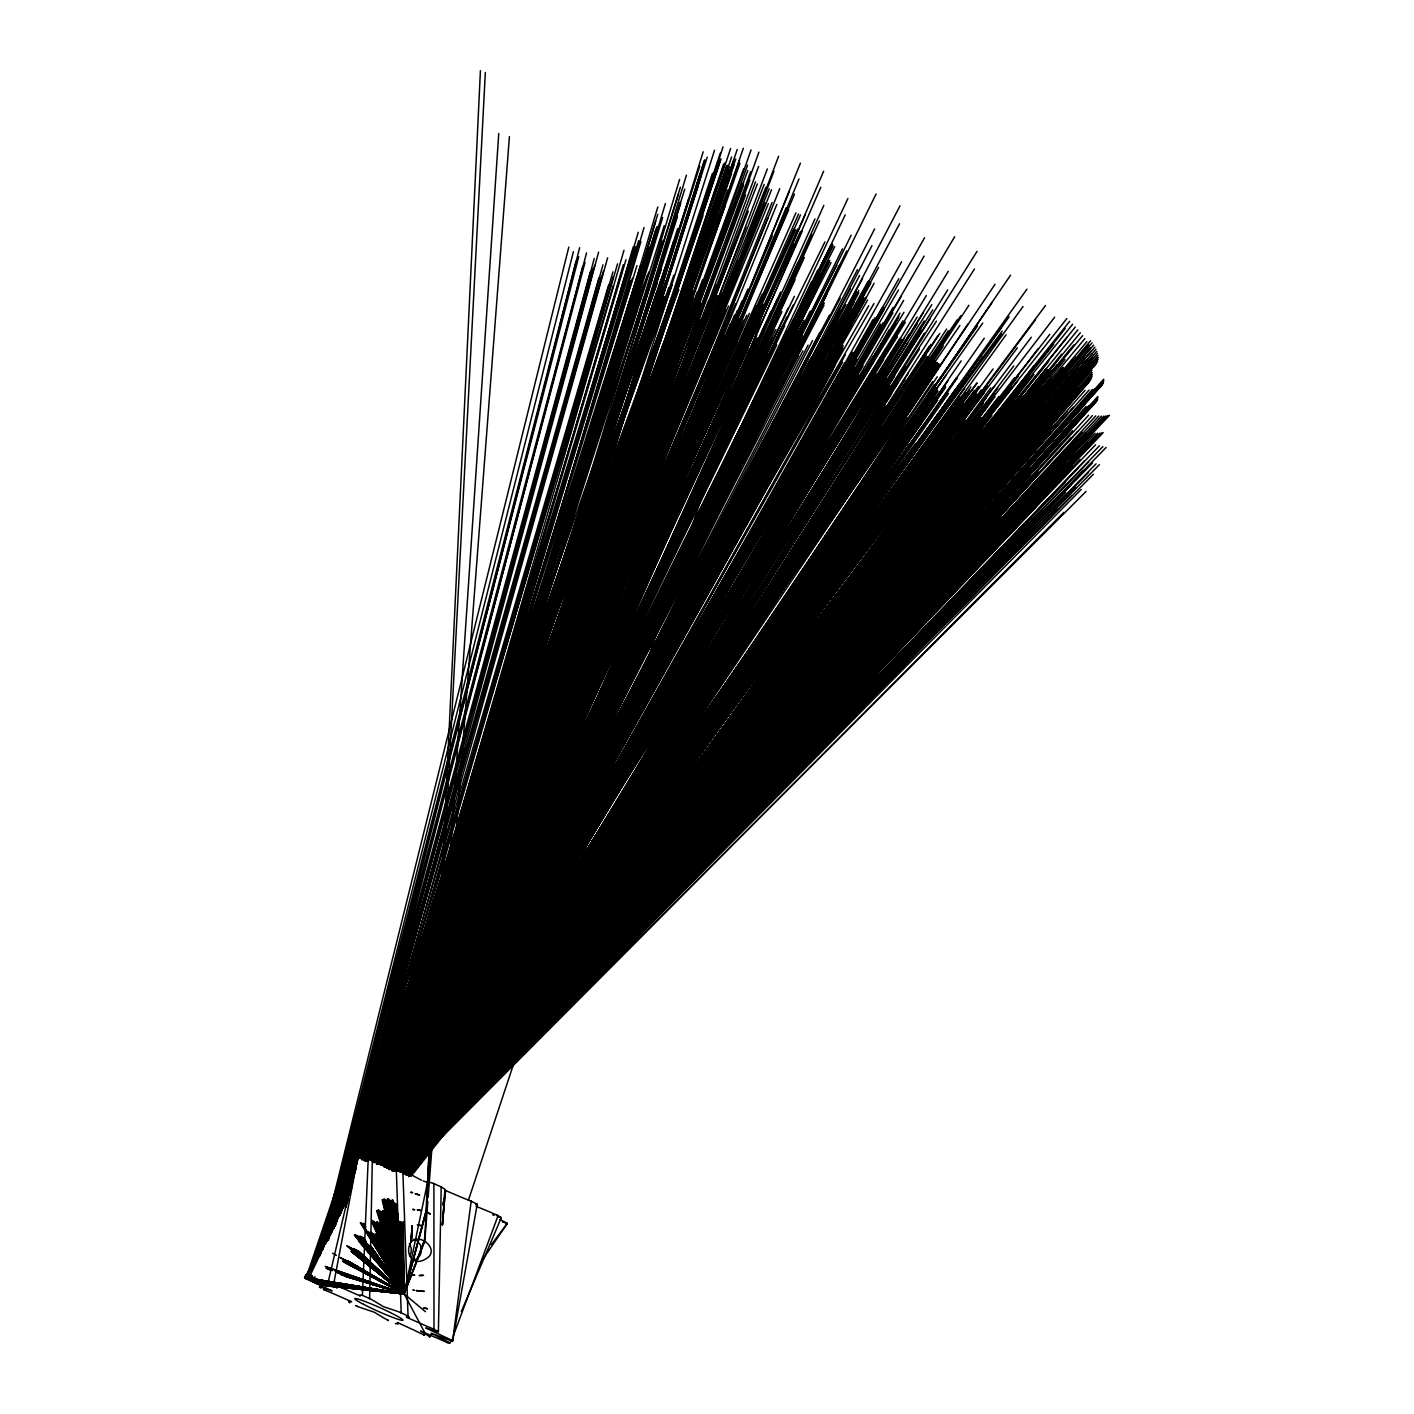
<?xml version="1.0" encoding="UTF-8"?>
<svg xmlns="http://www.w3.org/2000/svg" width="1414" height="1414" viewBox="0 0 1414 1414"><rect width="100%" height="100%" fill="white"/><g stroke="black" fill="none" stroke-linecap="round" stroke-linejoin="round"><path stroke-width="1.5" d="M430.139 1329.337L434.823 1330.928A34.007 2.616 24.1 0 0 436.184 1331.316A41.996 3.217 24.1 0 0 438.393 1331.794L441.203 1186.894L433.285 1183.412A41.978 3.217 24.1 0 0 430.192 1182.493A34.007 2.616 24.1 0 0 429.025 1182.21L427.611 1182.051L404.104 1293.881L326.493 1285.874L304.558 1277.284L317.125 1259.167L304.664 1277.408L305.671 1278.362L404.104 1293.881L424.783 1241.245L427.823 1201.635M369.62 1298.476L372.342 1159.038L368.259 1157.783L362.408 1295.401L370.327 1298.865A41.978 3.217 24.1 0 1 373.932 1300.898A34.007 2.616 24.1 0 1 375.346 1301.746L383.565 1306.713L394.188 1310.265A34.007 2.616 24.1 0 1 396.008 1310.884A41.996 3.217 24.1 0 1 400.374 1312.457L407.886 1315.957M411.297 1241.881L411.969 1226.062L411.244 1241.616C404.015 1252.839 412.729 1267.138 425.473 1259.079C441.15 1251.054 420.842 1232.248 411.262 1241.739L412.022 1225.885L411.262 1241.739M480.424 70.7L427.647 1182.387L423.175 1180.99M485.338 72.521L426.003 1211.763L404.104 1293.881L326.21 1285.821M427.664 1192.656L424.412 1241.085L404.104 1293.881L325.538 1285.626M428.106 1186.046L498.753 133.482M428.159 1197.234L509.411 136.628M442.423 1224.931L444.897 1189.368A34.007 2.616 24.1 0 0 444.084 1188.75A41.978 3.217 24.1 0 0 441.698 1187.194L441.203 1186.894M445.604 1190.164L443.908 1207.574L445.039 1190.305L462.802 1197.87A34.007 2.616 24.1 0 1 465.065 1198.736A41.996 3.217 24.1 0 1 470.243 1200.786L477.26 1204.233L452.568 1341.373A41.996 3.217 24.1 0 1 447.938 1339.641A34.007 2.616 24.1 0 1 445.551 1338.705L431.111 1333.137L443.872 1339.712A34.007 2.616 24.1 0 1 445.976 1340.808A41.978 3.217 24.1 0 1 449.899 1342.947L452.003 1339.305M443.413 1203.332L443.961 1199.019M471.18 1201.158L452.568 1341.373M360.181 1295.966L342.524 1288.136A34.007 2.616 24.1 0 0 340.102 1286.952A41.978 3.217 24.1 0 0 334.658 1284.319L333.686 1283.859L357.989 1155.98L358.891 1156.334A41.978 3.217 24.1 0 1 364.246 1158.49A34.007 2.616 24.1 0 1 366.915 1159.604L368.665 1160.346M328.207 1281.95L357.495 1156.44L358.325 1156.846A43.587 3.341 24.1 0 0 359.138 1157.271M449.899 1342.947L447.001 1342.399A41.978 3.217 24.1 0 1 441.186 1339.889A33.989 2.616 24.1 0 1 438.411 1338.651L420.541 1331.016L427.541 1335.258A34.007 2.616 24.1 0 1 428.46 1335.894A41.996 3.217 24.1 0 1 429.679 1336.955L429.502 1337.008M319.122 1255.296L568.782 247.114M319.953 1255.667L573.412 251.657M327.058 1241.474L579.652 247.715M321.155 1251.408L576.081 261.219M322.445 1249.693L578.75 256.676M329.073 1237.586L586.545 252.894M322.622 1249.711L582.78 266.327M325.061 1243.684L585.025 262.332M324.796 1285.379L404.104 1293.881L425.808 1211.727M331.159 1233.786L594.234 258.568M336.903 1221.289L598.599 252.134M324.018 1285.079L404.104 1293.881L426.25 1211.851M325.326 1243.719L590.274 271.895M330.523 1233.432L594.675 265.284M327.253 1239.866L592.448 268.766M333.987 1227.829L602.965 264.86M339.714 1215.386L607.631 257.772M327.571 1239.99L598.811 278.116M328.384 1240.361L601.516 276.331M332.149 1231.718L603.531 270.852M338.229 1217.701L612.951 271.895M343.319 1207.344L617.547 263.87M361.047 1157.059L623.981 250.26M608.586 285.062L330.611 1234.104L355.975 1168.282L327.606 1240.131M335.1 1225.85L613.234 276.879M345.882 1207.538L348.374 1199.054M349.629 1194.83L351.503 1188.467M360.853 1156.687L623.327 264.718M364.476 1160.063L633.295 246.778M365.201 1160.417L638.262 232.25M349.17 1194.936L351.662 1186.47M360.446 1156.846L625.978 259.699M369.372 1159.268L644.059 227.548M333.439 1228.147L613.252 285.769M362.055 1159.745L629.654 260.653M373.862 1160.647L657.81 206.974M340.968 1213.424L621.665 272.513M363.433 1158.048L635.416 246.672M366.314 1161.071L640.913 241.6M363.009 1157.766L638.686 240.645M665.393 203.528L376.919 1163.634L834.72 246.619M346.501 1201.582L352.899 1180.46M359.934 1157.235L628.576 270.604M702.652 279.618L370.892 1159.922L657.775 214.327M371.529 1160.169L655.548 221.362M381.356 1165.048L679.604 179.401M339.501 1215.846L624.069 283.525M342.17 1209.801L624.811 280.113M373.561 1160.328L657.121 226.487M375.17 1161.177L662.653 217.456M878.341 331.123L384.926 1165.896L686.444 175.142M333.881 1228.306L620.233 293.175M369.69 1159.144L649.38 246.655M653.568 240.133L371.193 1160.01L734.909 330.964M361.577 1156.758L630.821 280.555M361.471 1159.621L636.972 265.602M365.024 1160.293L640.878 264.736M726.796 336.019L368.736 1159.445L655.884 229.156M379.73 1162.538L678.561 193.93M389.61 1167.363L703.182 151.775M346.077 1201.299L353.924 1176.006M359.81 1157.041L632.447 278.346M362.832 1159.763L636.618 278.204M366.721 1160.929L645.385 260.176M378.934 1162.078L680.399 187.214M383.282 1163.457L684.73 189.14M680.664 203.351L380.914 1164.659L771.549 189.723M873.463 323.947L386.87 1166.691L699.7 166.145M390.352 1167.681L704.808 159.764M700.16 173.462L388.585 1166.833L893.188 307.315M679.94 202.326L376.76 1161.884L753.644 325.485M379.288 1162.237L677.359 216.837M704.243 160.666L386.34 1166.532L697.756 186.984M630.149 298.849L339.201 1216.252L352.899 1181.362L337.928 1218.143M361.949 1157.889L640.931 278.01M368.754 1159.515L664.209 225.71M390.847 1167.964L714.53 150.22M344.963 1203.738L355.692 1170.085M359.722 1157.465L636.212 290.86M346.536 1202.077L351.273 1187.371M360.711 1157.96L639.623 290.153M648.832 271.912L363.875 1158.19L656.449 281.846M377.344 1163.651L677.713 228.485M383.654 1166.002L701.167 175.407M707.23 157.184L384.643 1165.048L796.913 339.714M340.898 1212.187L634.815 303.091M361.701 1157.783L644.112 284.585M366.756 1159.18L662.53 240.963M375.824 1161.247L673.665 241.741M688.618 199.233L376.637 1161.583L716.279 306.131M362.302 1159.339L644.042 297.629M373.862 1162.591L672.693 249.518M390.6 1167.77L723.031 146.897M366.297 1160.558L654.806 282.853M717.676 162.451L387.507 1166.55L939.833 333.474M883.131 322.781L387.843 1167.169L718.294 161.426M364.352 1160.063L650.104 296.003M370.91 1159.604L665.199 267.6M372.448 1160.205L668.274 262.668M384.855 1165.684L702.758 205.384M718.277 162.009L387.524 1166.532L720.999 158.704M719.39 161.09L387.542 1166.532L720.521 159.853M365.307 1160.487L661.239 269.349M368.93 1159.127L660.585 280.732M688.583 214.928L374.692 1161.495L746.062 331.159M712.479 173.268L383.618 1165.931L938.631 363.875M384.891 1165.154L720.345 153.03M389.38 1169.555L716.262 186.401M730.596 148.558L391.59 1168.318L851.263 397.387M468.37 1200.362L767.13 299.98M364.123 1158.844L655.318 286.565M382.805 1165.419L698.87 218.481M723.491 164.431L388.921 1167.275L835.303 364.83M724.463 163.458L388.938 1167.257L724.799 163.052M362.072 1158.508L650.387 299.291M365.024 1161.018L661.858 278.788M367.64 1159.356L675.415 240.751M381.144 1165.472L709.793 188.398M726.672 166.375L389.893 1167.717L727.715 165.226M726.884 166.145L389.893 1167.752L727.309 165.703M363.716 1158.579L656.927 291.39M390.494 1168.07L729.324 166.905M392.173 1168.6L737.224 149.477M306.538 1276.418L647.4 275.111M731.586 157.042L387.754 1166.621L917.386 323.682M387.807 1167.151L733.159 161.337M389.15 1167.328L735.757 158.987M652.243 278.788L306.767 1278.963L332.096 1290.894L323.046 1287.977A34.007 2.616 24.1 0 0 321.703 1287.606A41.978 3.217 24.1 0 0 319.493 1287.129L322.445 1284.124M391.36 1168.141L743.322 148.258M363.981 1159.127L660.285 303.816M366.898 1161.23L673.789 275.235M703.023 215.494L375.311 1161.583L724.763 335.966M381.656 1164.8L705.091 232.55M727.733 168.584L382.24 1164.694L936.174 362.673M383.441 1165.313L728.723 170.829M728.67 176.131L385.121 1166.603L808.508 358.856M390.105 1167.805L739.61 160.312M362.108 1158.861L655.159 316.595M363.84 1159.621L658.535 313.042M365.024 1160.894L668.804 287.661M700.513 245.453L380.507 1162.502L904.271 321.614M384.29 1165.772L730.561 172.314M384.855 1166.002L731.674 173.268M739.929 163.317L388.744 1167.628L758.629 166.41M657.404 282.747L310.638 1271.098L664.403 296.587M367.693 1159.727L676.228 286.282M396.839 1170.492L391.837 1168.318L751.064 149.937M322.692 1249.375L665.747 280.944M365.873 1159.427L671.084 298.814M366.686 1159.78L672.905 296.852M368.86 1158.826L673.418 301.447M373.756 1161.46L703.218 231.719M380.119 1163.492L733.866 165.138M382.487 1163.51L727.609 190.112M658.182 292.504L306.767 1278.963L305.813 1278.503L311.557 1269.047M313.837 1265.318L662.83 286.777M364.883 1159.515L667.708 309.489M366.42 1160.735L668.292 314.315M378.599 1163.899L702.793 254.467M388.39 1166.621L730.084 208.424M372.589 1159.993L685.313 287.466M697.88 267.299L376.849 1163.704L756.26 319.829M386.658 1166.462L725.612 221.22M389.345 1167.982L747.599 165.049M370.875 1159.834L680.205 300.298M696.254 272.69L376.124 1161.035L746.822 315.181M380.366 1163.174L725.188 205.631M758.911 152.164L392.12 1171.022L778.619 156.265M326.74 1241.563L672.127 285.08M687.169 281.457L369.337 1159.78L697.385 291.832M374.427 1160.876L691.181 285.504M382.77 1164.853L743.676 168.796M317.867 1257.488L668.592 290.984M367.64 1159.498L681.99 293.829M384.06 1165.525L747.794 170.493M330.911 1233.768L356.841 1163.351M359.138 1157.147L678.879 289.481M669.741 327.5L364.158 1159.71A34.007 2.616 24.1 0 0 364.989 1160.169M384.944 1165.984L750.657 171.642M314.014 1265.371L670.978 300.935M319.688 1255.897L674.708 295.42M385.792 1166.815L749.862 179.825M365.448 1160.063L673.965 327.553M366.014 1160.346L676.228 326.316M378.758 1163.704L742.385 183.59M379.518 1164.005L743.128 184.456M380.737 1162.202L743.552 185.004M369.019 1158.331L687.31 307.245M370.627 1158.526L692.683 294.801M721.653 235.502L375.117 1161.76L754.687 341.905M377.838 1163.103L743.57 182.689M384.219 1164.323L745.567 194.885M453.487 1335.329L498.082 1215.687L497.056 1215.209A41.996 3.217 24.1 0 0 491.188 1212.593A34.007 2.616 24.1 0 0 488.431 1211.391L475.988 1206.248M755.536 181.84L386.641 1167.257L865.35 335.189M318.168 1257.576L677.766 305.318M325.45 1244.002L681.23 300.068M335.171 1226.009L337.504 1219.805M339.06 1215.669L353.058 1178.463L333.898 1227.847M360.835 1157.801L685.825 293.9M323.223 1284.76L404.104 1293.881L424.094 1240.997M363.822 1158.561L692.754 291.549M371.069 1160.594L701.751 288.209M737.701 237.464L385.474 1165.843L921.345 330.151M389.628 1167.964L767.325 168.938M327.977 1239.618L357.035 1163.262M359.403 1157.076L684.73 302.631M370.344 1158.331L696.36 300.528M370.592 1159.392L691.835 317.69M732.576 250.084L383.989 1165.772L773.9 285.186M369.195 1159.321L686.391 330.346M373.95 1161.813L721.9 252.187M387.348 1167.575L764.143 184.403M322.427 1249.817L684.889 309.878M359.934 1157.995L688.229 305.035M345.122 1203.844L351.467 1187.336L343.319 1207.856M362.567 1158.473L693.09 298.513M369.231 1158.879L691.287 323.134M370.68 1159.003L696.819 310.656M381.762 1163.545L748.271 211.181M773.953 171.235L390.441 1168.424L859.606 275.465M361.1 1157.96L692.347 306.979M365.448 1159.392L700.549 295.933M376.478 1162.273L757.391 183.961M389.168 1169.343L755.695 223.925M379.959 1163.545L745.991 227.071M364.229 1159.392L700.725 303.303M716.315 285.239L372.412 1160.594L735.757 324.902M373.261 1160.523L703.288 319.599M374.569 1160.576L708.803 307.032M382.841 1165.118L738.355 260.388M359.951 1158.048L692.365 314.615M695.776 310.32L361.79 1158.773L700.213 319.564M371.104 1160.452L710.853 297.4M381.462 1165.207L732.947 272.902M373.102 1159.568L712.497 304.964M377.061 1163.651L721.829 293.617M769.516 345.21L379.005 1163.492L765.875 187.337M362.921 1158.632L700.354 311.61M367.18 1160.028L708.714 300.616M371.776 1159.462L706.859 317.302M371.67 1161.159L712.02 307.704M373.773 1159.233L717.64 295.473M380.949 1162.449L769.198 188.751M379.677 1162.432L727.521 291.478M387.454 1167.504L779.733 188.645M366.032 1160.081L708.732 308.287M384.82 1166.85L772.062 202.502M363.698 1159.568L703.818 315.852M377.096 1161.018L764.727 203.528M1084.856 338.635L393.976 1169.502L800.412 163.158M369.991 1159.515L700.513 345.334M371.157 1159.533L706.222 332.909M375.894 1162.52L765.221 203.121M376.743 1160.788L764.974 203.386M767.89 217.827L383.724 1164.553L802.905 350.796M386.375 1165.224L776.834 204.411M364.671 1159.551L708.52 316.223M369.655 1158.826L717.022 305.247M372.271 1160.081L710.376 332.697M370.768 1159.745L703.589 345.864M372.836 1161.194L725.135 303.268M373.968 1161.265L730.791 291.143M374.71 1162.025L768.368 203.598M367.905 1160.823L717.234 313.572M388.214 1167.858L789.136 192.004M391.042 1168.6L798.981 178.924M363.84 1159.568L708.573 324.796M365.731 1160.452L712.674 321.897M786.149 207.805L386.34 1167.646L982.73 323.046M388.514 1166.603L773.493 242.006M388.921 1168.264L794.491 194.142M366.544 1160.222L716.986 320.978M367.852 1160.222L719.973 316.665M371.44 1159.498L725.647 310.055M372.748 1159.533L728.51 306.025M851.157 309.242L387.507 1166.833L767.855 254.396M373.879 1162.167L729.748 315.782M374.94 1162.184L735.598 303.639M382.133 1164.182L772.362 235.908M365.766 1160.647L717.446 330.31M370.574 1159.78L726.248 319.14M376.283 1161.301L730.614 323.629M368.718 1159.356L722.377 328.455M461.335 1311.538L501.298 1217.719L498.082 1215.687M369.231 1159.144L725.771 325.909M370.45 1159.02L728.758 321.084M373.172 1160.364L734.591 315.004M374.392 1160.311L737.472 310.461M373.879 1161.212L742.156 301.023M374.728 1161.177L747.9 289.022M380.843 1164.199L770.1 252.099M374.657 1161.972L740.494 309.525M375.576 1161.955L746.362 297.47M394.117 1169.413L823.655 171.218M375.205 1160.929L732.876 330.523M376.159 1160.859L738.85 318.344M374.303 1161.566L788.676 209.785M378.846 1162.573L743.393 325.68M379.694 1162.432L749.385 313.413M385.403 1166.303L771.478 278.222M386.252 1166.143L777.417 265.956M392.244 1169.201L820.809 187.214M733.212 335.701L371.016 1160.381L736.959 342.223M372.218 1159.887L737.967 325.75M375.01 1161.035L743.87 320.112M385.81 1165.454L797.85 228.927M805.149 214.804L387.012 1167.876L960.848 315.693M376.424 1162.75L795.941 212.913M380.826 1165.189L757.003 312.353M381.621 1165.048L763.047 300.122M377.379 1163.439L798.557 214.097M384.219 1163.793L767.855 297.417M375.417 1161.848L756.26 306.131M762.199 294.165L376.106 1161.742L741.643 351.273M800.483 214.946L378.068 1163.828L767.254 357.901M384.361 1165.419L793.696 244.463M386.482 1165.861L802.357 230.906M377.255 1161.283L750.781 325.273M377.149 1163.174L756.897 313.219M836.858 265.372L374.074 1160.576L747.246 330.399M374.056 1162.573L793.837 229.156M376.478 1162.909L757.056 316.17M377.202 1162.768L763.136 304.169M814.959 218.887L388.762 1166.285L931.808 304.646M390.105 1168.777L823.832 205.419M373.102 1160.841L744.542 336.302M373.809 1162.396L794.633 229.404M374.321 1160.116L795.711 229.704M377.185 1162.273L745.549 350.743M377.838 1162.061L751.7 338.6M387.365 1166.303L812.043 235.024M389.363 1166.656L819.431 220.902M389.204 1169.325L804.354 257.454M374.003 1159.834L800.448 231.454M383.459 1165.436L797.478 263.234M374.215 1159.303L747.971 348.887M375.877 1161.389L756.755 335.118M376.813 1162.308L757.232 337.875M765.928 324.584L379.465 1162.502L854.25 301.942M376.937 1162.591L771.072 311.433M377.467 1162.396L777.205 299.521M763.949 331.123L378.722 1162.661L901.549 339.254M376.195 1161.371L780.634 292.026M377.008 1161.424L762.888 333.085M771.973 322.834L380.525 1162.555L778.283 337.522M383.548 1163.722L795.057 279.672M392.898 1169.484L847.905 198.473M326.616 1285.874L311.911 1278.115A41.978 3.217 24.1 0 1 307.987 1275.976L309.86 1276.1L350.159 1190.517M380.808 1163.262L767.502 341.835M381.285 1162.98L773.829 329.78M377.697 1162.255L766.582 339.979M378.492 1163.757L775.632 323.541M378.97 1163.51L781.942 311.628M381.161 1163.298L775.897 329.48M377.185 1162.626L765.204 347.632M391.448 1169.484L845.219 214.84M376.601 1160.629L760.113 356.169M772.557 337.38L378.705 1162.184L840.199 298.248M380.596 1163.598L774.625 336.885M381.161 1165.242L781.801 327.129M388.355 1167.045L811.336 282.181M817.734 270.074L388.691 1166.656L832.599 244.127M379.588 1162.202L766.653 354.914M380.348 1162.538L767.837 353.076M377.131 1162.202L788.217 308.199M376.389 1163.881L794.403 296.339M378.51 1163.351L786.873 317.019M824.733 258.09L387.1 1166.585L816.567 290.082M378.846 1163.033L793.201 305.141M380.755 1162.379L784.717 325.609M383.707 1164.111L787.032 331.424M823.902 305.424L379.659 1162.98L776.728 344.981M382.876 1164.093L786.184 334.499M384.042 1163.775L793.519 319.423M820.491 273.803L386.11 1166.78L839.032 323.788M387.736 1166.992L829.753 260.494M373.632 1161.778L824.928 241.9M379.27 1163.687L776.551 353.783M380.437 1162.962L782.631 341.905M383.724 1163.969L792.034 331.689M384.891 1166.568L800.377 317.708M385.156 1166.179L806.917 305.707M386.747 1166.868L810.028 302.101M382.54 1164.57L786.096 343.089M395.69 1170.332L876.114 193.948M391.837 1168.318L389.539 1167.169L842.479 248.829M390.299 1169.449L851.157 235.237M376.442 1160.894L831.132 244.869M377.308 1161.407L833.164 245.859M809.444 298.407L378.492 1162.449L808.861 300.829M381.409 1164.005L787.298 350.159M386.623 1165.083L821.446 292.009M389.133 1169.59L846.756 250.932M380.649 1164.8L797.319 332.06M380.843 1164.411L803.912 320.236M388.691 1167.522L839.509 265.231M381.462 1163.722L786.538 356.982M380.631 1165.295L793.148 345.122M382.063 1163.881L792.671 346.306M840.234 349.558L384.184 1166.585L802.215 336.108M374.445 1160.982L828.144 261.201M381.126 1162.131L803.753 322.869M380.26 1163.687L810.31 311.062M382.54 1163.687L797.089 341.799M382.575 1163.722L796.665 344.203M374.321 1160.859L829.346 261.749M381.568 1164.57L788.694 360.34M384.643 1165.383L798.397 349.682M374.091 1160.682L831.025 262.544M383.972 1164.04L791.628 365.219M383.318 1164.906L798.344 355.568M386.375 1165.719L808.083 345.14M392.703 1170.032L874.63 228.944M376.654 1163.598L826.713 294.642M379.641 1162.98L824.327 302.967M386.835 1165.489L812.59 340.615M871.978 245.629L392.774 1168.335L868.072 390.264M389.062 1168.724L857.503 269.632M819.837 332.467L384.131 1166.32L819.607 334.941M383.477 1166.444L811.477 350.106M389.204 1168.282L850.38 288.756M395.938 1170.368L900.011 205.843M799.352 373.437L384.272 1164.464L903.97 312.264M386.764 1166.426L811.777 356.841M386.429 1167.151L821.11 340.173M829.523 315.039L381.692 1164.341L829.24 317.514M384.679 1166.409L809.709 361.03M385.527 1165.401L813.421 355.374M372.342 1159.038L373.384 1159.498A41.996 3.217 24.1 0 1 379.217 1162.149A34.007 2.616 24.1 0 1 381.921 1163.404L388.196 1166.479L819.59 350.637M387.401 1168.141L823.248 345.21M389.716 1166.797L845.961 304.593M337.08 1219.822L307.969 1275.976M389.928 1168.759L856.566 292.026M394.966 1170.668L899.569 223.748M840.093 307.722L380.826 1163.492L839.863 310.214M383 1165.401L832.298 328.596M386.11 1165.171L821.658 354.048M386.04 1166.762L839.121 321.296M388.196 1166.479L858.828 290.294M933.647 360.535L384.078 1163.563L832.121 331.123M387.471 1166.815L858.811 292.716M387.843 1167.876L851.175 306.767M391.342 1168.83L869.203 280.591M392.526 1168.812L878.589 267.37M387.171 1166.338L824.168 360.022M821.817 366.88L387.136 1166.939L897.006 335.701M390.034 1166.886L834.119 349.859M389.981 1167.381L831.839 356.522M390.918 1169.378L866.04 297.17M391.872 1169.219L874.099 283.224M386.658 1168.017L818.565 378.121M375.417 1161.071L862.54 278.682M386.588 1167.929L832.192 358.202M389.257 1168.583L842.108 348.268M383.212 1165.101L851.087 322.251M383.247 1165.118L851.069 324.813M384.113 1166.55L840.199 346.925M376.972 1162.078L867.931 281.563M377.679 1162.538L869.522 282.411M856.725 312.565L381.974 1164.04L856.654 315.128M386.057 1164.977L843.204 345.635M386.817 1168.158L823.885 385.792M388.196 1168.176L832.793 369.902M391.572 1167.717L845.395 354.702M394.594 1169.254L901.619 261.749M378.174 1162.856L870.812 283.1M386.128 1165.012L843.274 348.268M834.649 373.031L389.204 1167.893L864.166 416.335M391.784 1168.406L844.83 362.709M375.452 1162.29L864.166 297.983M389.257 1166.638L842.62 362.196M390.706 1169.184L852.677 352.28M391.89 1170.492L872.898 319.705M865.598 298.778L375.417 1162.237L867.63 299.927M394.135 1169.82L898.844 278.682M395.708 1170.986L924.579 237.729M380.631 1162.944L868.779 305.654M392.792 1170.332L883.891 307.474M390.618 1168.035L846.809 369.761M392.102 1170.332L857.043 359.651M390.034 1168.494L852.465 364.582M393.852 1169.201L880.551 324.16M389.911 1166.656L843.645 380.613M389.663 1169.36L853.225 366.226M397.387 1167.734L924.137 256.058M375.594 1162.202L873.993 303.55M383.141 1164.588L874.966 317.761M898.438 290.011L389.486 1166.55L845.36 384.078M389.592 1168.335L854.197 368.047M391.36 1168.883L848.524 379.641M392.085 1169.873L863.406 356.328M383.282 1164.093L882.99 306.502M393.746 1169.307L858.846 369.354M892.941 312.83L393.764 1170.951L894.461 376.318M903.652 300.44L394.559 1170.739L914.876 378.917M392.42 1168.812L858.545 374.728M381.586 1163.369L884.05 309.454M387.913 1166.568L891.35 311.522M387.577 1168.158L901.443 295.968M389.734 1168.865L863.053 365.873M889.459 329.515L394.877 1169.891L1098.236 357.548M392.279 1168.229L863.989 370.291M392.12 1168.3L851.316 392.668M391.961 1169.343L873.163 356.169M898.951 316.4L395.46 1169.537L1091.131 368.312M384.962 1165.348L886.507 319.918M392.473 1168.07L859.8 381.32M393.463 1170.562L874.294 360.393M954.662 236.757L398.341 1169.36L935.679 372.165M387.666 1166.709L844.37 404.174M391.13 1169.555L873.375 369.319M392.65 1170.898L883.609 359.598M397.422 1169.184L926.329 295.579M384.361 1165.136L895.681 323.452M885.376 364.494L395.973 1169.343L1091.767 370.344M382.54 1163.793L899.976 313.201M389.186 1169.148L861.745 392.403M392.562 1169.891L876.556 374.091M1092.598 367.074L398.112 1168.653L903.935 338.953M386.305 1167.275L886.154 348.463M387.1 1167.575L888.575 346.784M389.398 1167.504L853.049 408.434M397.528 1170.297L948.317 271.276M386.199 1166.585L894.549 337.398M1097.724 398.978L398.642 1168.035L923.307 312.688M377.432 1163.139L898.137 318.009M884.015 372.907L392.509 1170.226L891.969 388.974M394.524 1170.527L894.408 363.204M379.871 1162.184L902.945 320.837M886.189 378.581L395.319 1169.785L1103.715 380.49M395.938 1170.704L884.033 385.439M398.995 1169.555L912.171 344.344M380.843 1162.874L905.331 322.233M398.518 1168.158L896.759 368.7M388.019 1167.363L908.813 334.782M398.607 1169.325L947.68 289.958M397.953 1170.916L894.673 375.399M378.563 1162.608L897.413 336.62M399.543 1169.219L924.385 333.068M383.477 1164.199L917.191 317.072M393.799 1169.997L898.155 369.089M398.872 1169.608L977.039 251.374M378.775 1162.715L900.046 338.282M388.532 1166.939L924.173 320.996M393.11 1170.421L889.795 385.386M396.963 1169.237L904.96 366.615M1088.886 405.747L399.667 1170.138L919.436 349.081M386.941 1167.911L932.816 309.807M393.357 1169.855L900.347 372.695M398.023 1168.689L897.749 382.858M396.68 1169.06L396.185 1168.6A34.007 2.616 24.1 0 1 395.92 1168.229A41.996 3.217 24.1 0 1 396.114 1167.787L397.299 1168.158L891.739 393.711M397.564 1168.918L885.588 406.03M398.554 1170.368L974.476 268.978M908.46 372.978L398.748 1170.704L1047.739 369.478M395.761 1170.527L883.679 409.989M320.607 1253.705L305.07 1277.814L404.104 1293.881L403.255 1221.555M379.199 1162.856L907.664 343.213M383.972 1166.762L929.952 319.051M396.327 1169.572L905.013 379.73M395.902 1170.138L894.585 399.862M398.165 1169.908L915.636 370.008M946.62 329.02L401.01 1169.537L1074.994 357.106M392.173 1168.671L887.603 407.073M399.561 1169.466L909.432 387.065M384.396 1164.606L936.492 321.102M391.625 1169.184L879.119 423.21M1073.809 344.928L401.276 1169.378L920.267 377.22M397.705 1170.421L915.671 383.123M968.908 305.247L400.233 1170.173L923.696 406.631M401.382 1170.686L943.226 346.2M387.259 1167.275L929.175 346.448M388.002 1167.557L930.942 344.415M390.6 1168.795L880.94 426.568M397.316 1168.936L925.41 369.354M921.133 376.637L397.016 1169.325L925.021 381.727M926.435 373.42L399.402 1170.474L1103.22 432.596M386.676 1166.303L938.012 335.507M393.127 1170.686L906.445 395.425M393.94 1169.431L898.155 411.704M397.9 1168.141L913.108 393.039M1059.828 460.858L402.23 1172.171L939.78 364.246M921.663 391.466L401.116 1170.244L1066.616 406.932M388.249 1166.921L948.317 330.752M400.551 1171.358L967.865 324.142M305.035 1277.779L317.337 1259.467L305.406 1278.132L404.104 1293.881L402.849 1223.57M925.021 355.002L381.303 1164.27L926.17 355.78M402.389 1223.41L404.104 1293.881L304.964 1277.726L317.284 1259.432L304.717 1277.461L313.643 1266.149M386.287 1167.681L957.296 319.723M400.286 1169.219L926.4 386.499M1009.843 397.475L399.473 1170.721L995.049 284.214M401.435 1172.135L932.621 381.621M401.382 1222.226L404.104 1293.881L304.841 1277.584L317.249 1259.379L304.752 1277.496L404.104 1293.881L401.912 1223.234M927.531 356.717L381.497 1164.358L929.016 357.742M1054.65 317.196L400.48 1170.933L937.27 376.778M304.841 1277.584L317.231 1259.344L304.77 1277.531M381.762 1164.517L930.624 358.838M400.869 1222.032L404.104 1293.881L305.07 1277.814L311.416 1268.835L305.318 1278.062L311.822 1269.206M931.473 359.174L382.346 1165.03L938.224 364.105M384.007 1163.528L932.816 359.987M907.275 418.137L393.534 1169.555L1094.86 347.225M1010.55 275.182L399.402 1170.173L956.182 490.464M400.763 1169.997L992.31 302.066M400.622 1170.951L915.088 417.766M432.224 1333.561L429.679 1336.972M483.146 1258.849L507.396 1223.269L506.566 1222.863A41.996 3.217 24.1 0 0 501.581 1220.353A34.007 2.616 24.1 0 0 499.902 1219.54M932.215 359.951L381.939 1164.623L932.604 360.199M311.469 1268.888L305.247 1277.991L404.104 1293.881L400.356 1221.82M382.505 1165.118L933.346 360.446M306.803 1276.453L311.787 1269.171L305.477 1278.203M384.396 1163.793L934.99 361.401M385.315 1165.012L959.894 325.485M398.554 1167.805L934.318 384.573M1092.456 389.486L398.041 1170.173L935.432 384.661M402.619 1171.146L934.424 395.991M382.116 1164.712L934.23 361.33M382.699 1165.224L935.326 361.807M384.255 1163.669L935.715 361.966M392.792 1167.999L895.84 435.6M393.127 1170.421L898.951 434.363M935.502 387.648L397.475 1169.714L1097.299 400.144M1042.153 387.542L399.649 1170.05L946.213 375.081M937.376 389.911L400.321 1171.782L987.025 402.124M400.763 1171.305L916.413 420.753M403.662 1172.1L961.184 360.853M317.143 1259.185L305.318 1277.549M936.881 362.709L383.335 1165.737L937.323 363.009M396.892 1169.484L936.863 388.178M1079.395 413.789L400.409 1170.385L925.021 409.671M1052.423 426.462L401.647 1171.693L948.387 380.207M404.068 1170.986L945.524 386.181M384.148 1163.528L937.464 363.292M937.659 363.31L384.431 1163.775L939.462 364.688M914.398 431.747L403.149 1170.704L1021.739 471.233M938.048 391.289L398.235 1167.893L1097.865 397.652M397.299 1168.158L400.215 1169.325L936.333 397.051M1019.618 519.486L404.333 1173.39L957.296 378.015M399.367 1170.704L945.559 387.365M937.694 400.144L400.392 1169.502L983.455 406.596M402.212 1172.347L984.285 338.211M387.896 1166.868L968.555 338.176M386.906 1165.649L976.067 326.917M977.498 325.927L387.259 1165.79L1000.882 328.295M956.465 377.785L400.675 1170.509L1095.09 433.232M401.647 1172.4L948.547 393.322M395.354 1170.721L922.423 421.637M402.972 1172.171L959.682 383.618M395.602 1170.845L923.589 424.695M1102.867 446.647L400.657 1171.092L955.758 390.034M404.104 1172.012L982.659 357.212M392.491 1170.527L909.538 443.837M395.39 1169.29L914.398 440.602M399.172 1170.633L955.245 389.734M1026.918 289.181L399.985 1170.439L1099.668 433.126M1082.152 441.009L401.788 1170.704L1009.119 316.807M398.253 1168.901L941.653 409.441M966.769 380.454L401.77 1170.986L968.661 410.307M395.513 1169.661L915.512 443.643M399.278 1170.863L956.712 392.898M404.174 1171.305L959.735 396.609M406.225 1174.804L969.491 390.229M398.483 1169.024L942.979 412.57M1023.011 306.52L401.399 1169.731L1037.964 404.298M399.19 1169.979L964.719 388.302M402.283 1171.976L1006.043 334.8M970.976 386.906L404.086 1172.772L1058.821 480.371M401.7 1171.835L965.939 392.632M952.647 413.772L403.184 1171.906L1004.735 483.411M977.074 383.053L402.813 1171.481L1092.527 462.979M404.316 1173.426L948.9 426.074M963.111 403.361L402.548 1170.969L1052.9 369.814M954.45 416.989L403.361 1172.241L1048.605 361.436M405.73 1172.86L993.088 368.966M404.139 1173.779L971.365 400.003M941.229 442.582L405.535 1172.595L1044.398 502.889M394.117 1170.315L912.702 464.587M1095.178 388.815L397.652 1170.173L941.211 431.164M1091.201 405.058L399.314 1170.067L976.844 383.141M974.423 390.423L400.286 1170.492L1097.511 433.214M402.301 1171.835L955.21 419.799M387.012 1165.737L1002.173 331.176M397.581 1168.424L928.804 448.627M1095.815 415.893L399.331 1170.368L978.453 386.375M1069.868 456.351L404.086 1170.721L976.137 395.16M982.73 390.317L405.217 1173.355L1057.725 509.323M386.305 1165.472L1001.731 333.775M397.935 1170.156L942.572 434.328M400.922 1171.658L976.561 393.852M951.18 439.524L407.515 1173.655L1028.031 391.731M397.741 1168.795L930.076 451.755M398.748 1169.997L979.655 386.711M987.396 385.562L403.838 1171.976L991.532 413.065M406.543 1174.539L990.772 387.913M491.383 1244.603L507.308 1223.464M1093.057 404.21L398.942 1169.997L981.281 389.964M965.833 496.155L399.932 1170.774L1045.512 305.495M1064.919 435.636L400.887 1171.923L1035.472 319.776M403.52 1172.648L1017.338 347.791M984.321 392.597L401.346 1171.004L1091.414 443.696M403.98 1172.913L986.477 397.67M406.702 1172.701L983.331 403.397M399.331 1170.05L965.161 419.993M1031.301 337.257L402.637 1171.464L1096.097 463.827M405.447 1172.383L1013.803 365.855M406.331 1173.92L994.837 393.711M409.106 1173.479L994.996 396.645M314.986 1276.683L312.335 1280.2L404.104 1293.881L399.808 1221.608M396.167 1169.466L924.491 471.64M400.569 1170.81L994.855 385.651M404.846 1172.453L997.86 388.072M399.579 1170.173L966.769 423.263M398.359 1169.254L941.954 455.891M993.883 394.541L402.424 1171.446L1037.505 451.508M404.669 1172.224L987.449 406.56M405.853 1173.585L981.104 417.572M398.483 1170.757L956.748 438.994M398.536 1169.643L943.368 459.108M405.058 1173.461L996.923 400.127M404.811 1173.337L980.149 423.228M405.959 1174.946L973.981 434.345M408.699 1173.638L979.301 428.813M410.007 1175.317L991.868 415.451M398.766 1170.916L958.285 442.264M400.109 1170.456L975.342 422.98M998.903 396.433L403.838 1171.039L1075.17 457.977M406.56 1172.895L1018.504 376M405.853 1172.86L1008.412 390.529M410.926 1175.529L990.454 420.948M1038.229 348.622L403.485 1171.959L1003.427 396.415M408.964 1175.158L972.514 445.781M984.003 506.884L400.71 1172.206L1049.807 334.323M410.696 1175.582L981.21 438.481M398.341 1168.353L935.485 478.215M400.074 1169.785L1014.669 377.591M401.735 1171.57L1012.3 386.641M407.303 1174.557L1014.386 394.011M404.05 1173.461L1033.687 366.173M406.118 1173.991L1007.281 402.389M407.974 1174.84L1012.336 400.622M399.879 1170.88L1017.638 381.02M409 1176.307L999.486 421.39M398.995 1170.014L953.973 462.502M399.985 1170.774L982.412 427.664M403.167 1170.951L1004.877 403.237M1076.054 487.459L403.75 1173.355L1023.047 385.297M406.808 1173.32L1018.875 392.792M407.568 1174.875L1003.533 414.726M400.462 1169.643L970.198 445.746M402.813 1170.845L1053.748 344.238M403.838 1173.514L1017.479 395.372M406.118 1172.047L1033.934 374.551M399.19 1170.403L955.511 465.807M401.417 1169.254L1065.202 328.508M1059.475 409.707L401.134 1170.156L974.264 444.049M407.144 1173.655L1022.181 396.698M408.717 1176.589L1007.581 418.491M411.014 1176.342L994.042 439.029M1066.828 318.592L392.332 1169.184L1069.656 321.314M400.109 1170.845L1029.074 377.326M406.719 1174.716L1002.526 422.379M1029.233 385.262L402.831 1172.153L1057.76 452.48M405.606 1173.09L1010.674 412.234M406.772 1173.691L1028.915 392.067M397.564 1170.933L946.107 484.489M1073.279 407.214L401.01 1170.315L1004.382 414.461M400.551 1171.199L1067.199 337.186M401.046 1171.499L1021.668 393.887M403.909 1172.471L1046.13 368.506M404.528 1173.761L1032.45 386.923M1031.159 389.062L406.083 1172.224L1027.306 523.622M407.727 1173.797L1029.622 395.054M409.141 1173.585L1016.613 414.108M403.149 1173.443L1022.322 402.018M1072.625 324.266L392.721 1169.201L1075.294 327.058M401.223 1169.396L1020.519 399.455M400.851 1171.517L996.534 430.952M401.806 1170.704L1042.012 375.117M403.591 1172.489L1041.164 379.889M965.143 468.635L399.367 1170.916L1056.93 364.794M996.446 433.833L400.356 1171.393L975.077 501.617M1061.631 354.136L402.371 1170.933L1028.756 447.814M402.866 1171.039L1057.707 360.252M405.871 1172.312L1040.58 385.704M406.596 1173.814L1025.132 406.189M408.593 1174.115L1038.848 393.87M357.583 1156.245L358.891 1156.334M1073.756 412.764L400.71 1170.279L982.376 451.808M1012.884 415.981L401.329 1170.598L1089.31 432.914M1041.924 388.479L406.772 1172.4L1063.876 512.328M400.48 1170.226L956.43 484.843M400.144 1170.156L1039.184 384.325M402.089 1171.994L1035.013 391.784M1034.836 396.839L405.518 1172.171L1037.328 499.407M408.646 1174.203L1040.563 397.21M393.163 1169.29L1077.875 329.886M398.165 1170.474L1049.577 371.034M1069.55 350.513L400.339 1171.234L1106.137 447.46M400.745 1171.517L988.421 450.288M1052.352 486.133L403.467 1172.418L1051.786 377.238M404.316 1170.686L1046.395 386.623M393.428 1169.325L1080.331 332.767M401.346 1169.396L1064.989 359.51M1049.877 381.391L400.975 1170.545L1092.368 433.126M401.116 1170.774L1019.335 419.94M402.159 1171.004L1063.399 367.322M406.207 1174.451L1051.362 389.893M393.693 1169.396L1082.647 335.648M398.907 1170.81L1062.957 367.569M400.215 1169.325L401.311 1169.767L975.483 474.344M1058.344 376.195L401.682 1170.827L1086.977 442.423M400.692 1171.782L1008.465 439.082M1011.664 436.502L401.329 1172.065L1066.898 429.609M1051.238 387.719L399.897 1170.191L1088.603 415.203M966.822 490.587L401.046 1170.986L1099.332 445.852M398.359 1170.668L1065.025 370.662M398.978 1170.916L1071.512 365.148M401.099 1172.347L1000.546 455.608M407.02 1174.769L1060.606 391.095M1086.871 341.658L394.312 1169.555L1097.529 353.429M401.611 1171.216L1030.576 420.93M392.986 1169.59L1090.548 340.774M394.665 1169.625L1088.586 344.609M1067.924 373.632L397.829 1170.527L1074.905 371.67M401.311 1169.767L1044.009 404.333M401.205 1171.128L1031.301 424.235M1092.068 342.877L393.18 1169.572L1093.623 345.14M394.983 1169.767L1090.106 347.72M985.399 479.735L400.18 1172.171L1085.864 432.613M407.78 1175.105L1070.009 392.191M1091.29 350.884L395.372 1169.855L1098.059 359.474M400.798 1172.259L1019.158 443.696M392.615 1170.704L1085.033 357.813M1092.421 415.61L399.614 1170.368L1064.601 389.469M401.293 1170.014L1050.089 407.444M401.523 1171.711L976.774 496.049M402.955 1170.827L1023.771 440.868M392.915 1170.721L1086.518 359.898M393.817 1169.661L1095.938 349.293M395.761 1169.979L1092.068 354.136M399.738 1170.368L1068.03 388.302M995.368 478.745L402.937 1171.216L1033.952 444.456M402.495 1171.941L1011.346 460.275M394.046 1169.714L1096.84 351.379M1092.227 357.406L397.599 1168.424L1096.557 363.38M398.041 1168.547L1091.59 360.853M397.475 1170.509L1085.051 368.594M311.257 1275.34L308.376 1278.68L311.31 1275.375M401.558 1170.138L1057.637 406.154M401.717 1171.481L1042.878 424.129M409.972 1173.726L1079.377 393.057M393.18 1170.81L1088.02 362.125M1089.646 364.529L398.501 1168.671L1089.098 368.789M401.169 1171.428L1041.376 427.77M393.463 1170.898L1089.24 364.211M394.594 1169.82L1098.006 355.48M1073.42 390.193L399.384 1170.332L1077.185 387.065M401.947 1171.092L994.767 484.843M395.248 1169.29L1090.265 366.261M401.629 1172.029L1012.884 466.903M395.567 1170.014L1097.547 361.454M403.397 1170.721L986.194 501.192M397.741 1167.876L1092.174 372.395M1098.819 416.052L399.048 1170.368L1082.647 385.527M399.048 1170.315L1079.943 390.423M404.05 1170.845L1021.014 464.428M398.076 1168.035L1092.333 374.427M398.465 1168.123L1092.103 376.336M398.624 1170.191L1086.288 383.848M398.182 1170.12L1088.78 382.098M401.169 1171.57L1050.178 430.775M397.405 1169.891L1091.52 378.298M397.794 1169.997L1090.459 380.207M400.904 1170.279L1067.199 411.439M1085.033 390.352L398.695 1170.315L1101.488 416.123M1099.403 464.676L402.318 1171.552L1003.64 489.668M1089.134 389.999L398.377 1170.244L1103.874 416.07M1042.86 447.513L402.99 1171.587L1088.533 472.417M400.745 1170.244L1078.493 407.179M401.47 1171.852L1060.253 428.23M400.993 1171.817L1057.955 433.373M403.768 1171.375L995.085 506.071M404.245 1171.199L1029.834 468.193M403.361 1172.453L1013.661 487.795M400.356 1170.262L1082.7 406.861M395.054 1169.696L1103.733 379.217M397.316 1170.103L1097.405 388.108M398.518 1168.353L1099.191 387.224M402.407 1171.57L1045.441 454.901M395.549 1169.785L1103.627 381.851M395.849 1169.802L1103.238 383.035M397.564 1168.247L1102.62 384.166M398.2 1168.3L1101.771 385.262M1086.111 406.384L400.021 1170.191L1084.308 414.567M1050.726 450.165L403.008 1171.782L1093.34 474.326M402.477 1172.188L1012.141 494.281M1078.034 468.299L403.467 1171.163L1030.046 475.281M401.01 1172.029L1072.625 430.669M404.192 1171.676L1037.841 471.622M397.988 1167.893L1097.918 396.415M398.571 1169.944L1096.628 401.24M403.874 1172.224L1003.622 510.737M403.573 1172.913L1022.004 491.895M400.639 1172.135L1071.158 437.668M400.675 1172.171L1077.609 431.482M306.078 1277.832L309.047 1274.562L306.078 1277.832L404.104 1293.881L399.261 1221.396M402.813 1171.923L1001.147 516.905M403.361 1171.729L1037.858 479.099M400.409 1172.171L1081.993 432.154M402.725 1172.224L1064.053 454.548M404.245 1171.976L1045.353 474.768M400.48 1172.224L1076.902 439.436M403.715 1173.337L1029.852 495.748M403.432 1172.082L1045.3 482.704M403.078 1172.56L1009.225 521.66M404.333 1171.57L1028.102 502.942M1052.334 477.667L404.263 1172.259L1035.755 507.025M1066.28 463.509L403.662 1170.757L401.682 1169.908M398.165 1170.385L1105.978 415.946M397.953 1170.315L1107.798 415.628M397.67 1170.332L1109.442 415.345M403.573 1170.969L1072.342 465.984M399.755 1170.474L1101.541 432.843M403.591 1171.092L1080.049 459.444M401.134 1170.951L1095.532 444.827M403.379 1171.199L1084.52 460.752M403.98 1172.913L1064.919 482.899M404.422 1172.736L1043.002 510.949M403.131 1171.305L1088.692 461.918M405.252 1173.125L1051.168 506.177M403.202 1171.499L1083.407 470.455M403.891 1173.143L1070.645 485.249M403.467 1173.054L1065.608 492.461M304.558 1277.284L312.264 1269.365M406.207 1172.895L1034.571 527.599M403.432 1173.355L1071.741 495.43M403.609 1173.567L1081.233 489.474M404.987 1172.188L1086.058 491.436M412.004 1260.811L415.433 1259.786L419.463 1256.092A10.004 8.13 -72 0 0 421.019 1252.627L420.594 1245.186L417.183 1240.891A10.128 9.456 -5.5 0 0 414.302 1239.459L413.789 1239.336M319.476 1287.129L320.678 1287.924M418.88 1225.196L421.478 1225.726L417.307 1224.771M317.743 1284.071L404.104 1293.881L398.783 1222.544M322.392 1284.425L404.104 1293.881L397.617 1213.548M316.86 1283.682L404.104 1293.881L397.528 1213.566L404.104 1293.881L324.902 1284.548M321.561 1284.089L404.104 1293.881L398.218 1222.315M315.976 1283.276L404.104 1293.881L397.334 1213.265M320.713 1283.718L404.104 1293.881L397.14 1213.495M315.075 1282.869L404.104 1293.881L396.291 1204.357M323.435 1283.806L404.104 1293.881L396.008 1204.198M319.847 1283.346L404.104 1293.881L397.21 1219.787M314.173 1282.445L404.104 1293.881L395.92 1206.796M318.981 1282.958L404.104 1293.881L395.602 1203.968M313.272 1282.038L404.104 1293.881L397.034 1219.699M318.097 1282.569L404.104 1293.881L396.238 1213.071M321.844 1283.046L404.104 1293.881L395.531 1206.655M312.353 1281.614L404.104 1293.881L395.195 1203.738M317.249 1282.215L404.104 1293.881L395.319 1206.584M321.013 1282.657L404.104 1293.881L395.885 1212.876M475.74 1204.516L475.988 1204.551A34.007 2.616 24.1 0 0 476.624 1204.587A41.996 3.217 24.1 0 0 477.225 1204.321L477.084 1204.145M320.589 1282.445L404.104 1293.881L394.789 1203.049M311.433 1281.172L404.104 1293.881L395.089 1206.513M315.587 1281.526L404.104 1293.881L395.708 1212.805L404.104 1293.881L310.514 1280.748M314.756 1281.172L404.104 1293.881L395.407 1212.646M309.578 1280.306L404.104 1293.881L394.665 1206.372M313.943 1280.854L404.104 1293.881L394.223 1202.748M318.503 1281.473L404.104 1293.881L395.089 1211.869M308.641 1279.864L404.104 1293.881L394.329 1206.266M317.726 1281.084L404.104 1293.881L394.86 1211.745M307.704 1279.405L404.104 1293.881L394.736 1211.692M311.54 1279.882L404.104 1293.881L394.011 1206.177M393.039 1200.132L404.104 1293.881L305.778 1278.468L404.104 1293.881L396.38 1227.246M309.949 1279.281L404.104 1293.881L393.675 1207.644M305.778 1278.468L404.104 1293.881L395.902 1227.069M305.724 1278.433L404.104 1293.881L393.445 1207.591M305.512 1278.238L404.104 1293.881L393.233 1207.556M309.719 1276.064L310.868 1276.524A41.996 3.217 24.1 0 1 316.683 1279.034A34.007 2.616 24.1 0 1 319.458 1280.271L337.327 1287.889L330.328 1283.665A33.989 2.616 24.1 0 1 329.427 1283.028A41.978 3.217 24.1 0 1 328.207 1281.95L333.686 1283.859M498.506 1216.853A41.996 3.217 24.1 0 0 500.75 1217.56L501.21 1217.666M359.916 1295.772L359.686 1295.03A34.007 2.616 24.1 0 1 360.199 1295.012A41.996 3.217 24.1 0 1 362.019 1295.312L362.408 1295.401M395.46 1323.522L395.867 1323.61A41.978 3.217 24.1 0 0 397.67 1323.911A34.007 2.616 24.1 0 0 398.2 1323.893L397.299 1322.461L415.363 1330.768A34.007 2.616 24.1 0 0 417.784 1331.97A41.978 3.217 24.1 0 0 423.21 1334.586L424.2 1335.063M407.267 1317.265L406.278 1317.141L424.624 1325.272A34.007 2.616 24.1 0 1 427.24 1326.367A41.996 3.217 24.1 0 1 432.984 1328.789L438.446 1331.705M407.674 1317.371L409.123 1317.406A34.007 2.616 24.1 0 0 409.088 1317.123A41.996 3.217 24.1 0 0 408.293 1316.24M345.334 1276.382L404.104 1293.881L392.208 1199.744M346.271 1276.577L404.104 1293.881L393.039 1207.538M345.617 1276.276L404.104 1293.881L393.428 1211.038M344.963 1275.994L404.104 1293.881L394.86 1222.562M343.796 1275.534L404.104 1293.881L392.862 1207.521L404.104 1293.881L343.107 1275.234M341.941 1274.756L404.104 1293.881L393.198 1210.914M391.678 1201.087L404.104 1293.881L341.234 1274.438L404.104 1293.881L392.579 1207.521M342.135 1274.615L404.104 1293.881L392.473 1207.521M345.405 1275.481L404.104 1293.881L392.367 1207.538L404.104 1293.881L340.226 1273.802M339.519 1273.484L404.104 1293.881L392.509 1209.765M338.317 1272.989L404.104 1293.881L392.473 1209.801L404.104 1293.881L337.593 1272.653M337.168 1272.335L404.104 1293.881L390.989 1200.786M328.119 1269.242L332.219 1270.567M336.338 1271.911L404.104 1293.881L393.764 1222.138M338.353 1272.441L404.104 1293.881L390.335 1200.521M337.186 1271.999L404.104 1293.881L393.18 1221.908M327.924 1268.871L332.043 1270.232L325.892 1268.164M336.161 1271.575L404.104 1293.881L389.698 1200.256M335.1 1271.204L404.104 1293.881L392.509 1221.077M342.771 1273.554L404.104 1293.881L389.027 1199.514M342.1 1273.236L404.104 1293.881L388.443 1199.302M341.41 1272.936L404.104 1293.881L391.89 1220.83M339.66 1272.176L404.104 1293.881L388.161 1199.196M338.671 1271.752L404.104 1293.881L387.878 1199.072M337.999 1271.433L404.104 1293.881L390.105 1213.919M337.345 1271.115L404.104 1293.881L390.07 1213.972M328.172 1267.881L332.272 1269.277M336.373 1270.691L404.104 1293.881L387.33 1198.86M327.447 1267.527L331.583 1268.941M335.737 1270.373L404.104 1293.881L389.928 1213.742M326.634 1267.138L404.104 1293.881L389.928 1213.972M325.22 1266.431L404.104 1293.881L389.681 1213.583M494.087 1215.333L492.691 1214.803M505.982 1223.375L506.919 1223.711L505.982 1223.375A41.996 3.217 24.1 0 1 505.081 1223.022M388.249 1320.429L387.56 1320.057A41.996 3.217 24.1 0 1 383.954 1318.025A34.007 2.616 24.1 0 1 382.54 1317.176L374.303 1312.21L363.681 1308.657A34.007 2.616 24.1 0 1 361.86 1308.038L361.206 1307.809A42.809 3.288 24.1 0 1 357.512 1306.465L355.533 1305.617M424.518 1335.169L423.21 1334.586M429.414 1329.054L425.791 1327.905L442.794 1336.053A34.007 2.616 24.1 0 1 445.534 1337.308A41.978 3.217 24.1 0 1 451.101 1339.959L452.144 1340.49L451.101 1339.959M433.285 1183.412L434.505 1183.889M356.487 1306.059L357.512 1306.465M402.442 1170.209L403.679 1170.792A41.996 3.217 24.1 0 1 408.434 1173.231A34.024 2.616 24.1 0 1 410.467 1174.309L421.549 1180.301M400.374 1312.457L401.576 1312.934M447.001 1342.399L448.097 1342.84M372.112 1158.967L373.384 1159.498M309.86 1276.1L310.868 1276.524M470.226 1200.769L471.534 1201.334M324.902 1290.116L323.612 1289.533L324.902 1290.116A41.978 3.217 24.1 0 0 330.646 1292.555A33.989 2.616 24.1 0 0 333.262 1293.633L351.626 1301.711L348.745 1301.516A33.989 2.616 24.1 0 0 348.781 1301.799A41.978 3.217 24.1 0 0 349.594 1302.683L349.806 1302.877M432.984 1328.789L434.133 1329.319M333.368 1283.735L334.658 1284.319M497.056 1215.209L498.17 1215.74M369.425 1298.388L370.327 1298.865M387.56 1320.057L388.443 1320.517M344.963 1262.596L404.104 1293.881L389.681 1213.919M344.415 1262.242L404.104 1293.881L387.118 1200.786M342.612 1261.058L404.104 1293.881L391.042 1222.474M343.072 1261.2L404.104 1293.881L389.769 1216.005M343.938 1261.571L404.104 1293.881L389.009 1212.752M344.397 1261.73L404.104 1293.881L389.433 1215.899M345.334 1262.048L404.104 1293.881L386.499 1200.539M344.327 1261.394L404.104 1293.881L388.638 1212.54M344.822 1261.571L404.104 1293.881L390.282 1221.59M346.236 1262.154L404.104 1293.881L388.938 1215.245M346.766 1262.349L404.104 1293.881L388.337 1212.364M347.296 1262.543L404.104 1293.881L385.775 1199.761M346.872 1262.119L404.104 1293.881L388.497 1215.086M347.437 1262.349L404.104 1293.881L387.825 1212.098M348.392 1262.773L404.104 1293.881L389.628 1221.325M349.576 1263.25L404.104 1293.881L385.138 1199.479M350.601 1263.745L404.104 1293.881L388.037 1214.926M351.238 1264.01L404.104 1293.881L384.484 1199.213M332.626 1253.264L336.391 1255.385M340.138 1257.523L404.104 1293.881L388.956 1221.042M341.074 1258.018L404.104 1293.881L386.853 1211.197M343.319 1259.132L404.104 1293.881L388.55 1220.83M344.945 1259.927L404.104 1293.881L383.813 1198.913M346.271 1260.546L404.104 1293.881L386.057 1210.826M347.95 1261.341L404.104 1293.881L386.817 1214.52M347.261 1261.023L404.104 1293.881L383.477 1200.239M347.049 1260.722L404.104 1293.881L387.79 1219.893M347.72 1261.041L404.104 1293.881L386.976 1216.57M349.346 1261.836L404.104 1293.881L385.333 1210.49M350.902 1262.631L404.104 1293.881L382.805 1199.956M368.665 1158.048L368.665 1158.048A41.996 3.217 24.1 0 0 369.991 1158.879M351.096 1251.425L404.104 1293.881L386.393 1216.411M353.2 1252.822L404.104 1293.881L386.004 1215.793M351.467 1251.531L404.104 1293.881L384.643 1210.19M351.856 1251.655L404.104 1293.881L382.116 1199.655M352.245 1251.761L404.104 1293.881L385.757 1215.74M354.967 1253.864L404.104 1293.881L385.545 1215.704M351.326 1250.807L404.104 1293.881L384.396 1211.551M351.733 1250.948L404.104 1293.881L385.333 1215.669M355.108 1253.44L404.104 1293.881L385.651 1217.754M352.174 1251.09L404.104 1293.881L385.474 1217.737M352.599 1251.231L404.104 1293.881L383.777 1211.303M355.815 1253.758L404.104 1293.881L385.315 1217.719M353.394 1251.673L404.104 1293.881L385.174 1217.719L404.104 1293.881L346.766 1245.752M353.853 1251.832L425.455 1311.715M357.565 1254.678L404.104 1293.881L384.944 1217.737L404.104 1293.881L354.313 1251.991M353.147 1250.754L404.104 1293.881L383.176 1211.056M347.42 1246.07L404.104 1293.881L384.855 1217.754M348.091 1246.388L404.104 1293.881L387.807 1230.799M353.96 1251.213L404.104 1293.881L382.593 1210.826M349.011 1246.918L404.104 1293.881L382.452 1212.205M349.682 1247.236L404.104 1293.881L387.259 1230.587M350.601 1247.767L404.104 1293.881L381.886 1211.975M354.985 1251.584L404.104 1293.881L386.711 1230.374M355.833 1252.062L404.104 1293.881L381.303 1211.727M351.273 1248.067L404.104 1293.881L386.146 1230.145M351.945 1248.385L404.104 1293.881L380.702 1211.48M359.969 1255.332L404.104 1293.881L386.004 1231.435M352.881 1248.916L404.104 1293.881L380.083 1211.215M360.623 1255.597L404.104 1293.881L379.288 1210.437M353.553 1249.198L404.104 1293.881L385.421 1231.205M361.595 1256.162L404.104 1293.881L383.441 1224.754M354.225 1249.499L404.104 1293.881L383.282 1224.471M356.876 1251.832L404.104 1293.881L383.229 1224.718M353.535 1248.58L404.104 1293.881L383.106 1224.365M357.495 1252.079L404.104 1293.881L378.652 1210.154M354.207 1248.88L404.104 1293.881L382.805 1224.171M358.361 1252.574L404.104 1293.881L383.565 1226.751M355.126 1249.41L404.104 1293.881L384.838 1230.958M358.909 1252.786L404.104 1293.881L382.363 1223.517M355.798 1249.711L404.104 1293.881L377.998 1209.871M359.439 1252.981L404.104 1293.881L382.098 1223.357M356.469 1250.047L404.104 1293.881L384.219 1230.71M359.916 1253.158L404.104 1293.881L382.841 1226.521M357.371 1250.595L404.104 1293.881L377.838 1211.144M359.032 1252.062L404.104 1293.881L382.257 1225.832M358.025 1250.93L404.104 1293.881L383.406 1229.862M359.403 1252.15L404.104 1293.881L377.185 1210.861M358.661 1251.284L404.104 1293.881L380.843 1222.721M359.209 1251.708L404.104 1293.881L381.798 1225.673M358.82 1241.192L404.104 1293.881L376.531 1210.561M359.138 1241.262L404.104 1293.881L383.459 1231.665M358.325 1240.025L404.104 1293.881L381.303 1225.496M354.366 1235.129L404.104 1293.881L380.649 1223.958M358.661 1240.113L404.104 1293.881L381.515 1227.387M355.038 1235.447L404.104 1293.881L382.823 1231.4M361.524 1243.171L404.104 1293.881L379.977 1223.64M359.368 1240.308L404.104 1293.881L381.108 1227.246M355.709 1235.765L404.104 1293.881L381.957 1230.516M359.722 1240.431L404.104 1293.881L380.543 1226.557M355.214 1234.669L404.104 1293.881L379.323 1223.357M363.027 1243.931L404.104 1293.881L380.172 1226.433M355.904 1234.988L404.104 1293.881L381.303 1230.233M359.792 1239.424L404.104 1293.881L378.528 1222.58M356.805 1235.553L404.104 1293.881L379.836 1226.345M360.217 1239.565L404.104 1293.881L380.932 1230.039M357.477 1235.854L404.104 1293.881L379.518 1226.238M360.658 1239.707L404.104 1293.881L377.909 1222.315M358.149 1236.154L404.104 1293.881L379.199 1226.15M369.885 1250.824L404.104 1293.881L380.366 1229.738M361.807 1240.343L404.104 1293.881L379.677 1228.13M359.032 1236.72L404.104 1293.881L377.308 1222.067M370.486 1251.09L404.104 1293.881L379.412 1228.059M362.284 1240.502L404.104 1293.881L379.164 1228.006M359.704 1237.003L404.104 1293.881L376.725 1221.82M362.779 1240.679L404.104 1293.881L380.083 1230.728M360.376 1237.285L404.104 1293.881L378.917 1227.953M363.292 1240.873L404.104 1293.881L378.475 1227.317M370.768 1250.418L404.104 1293.881L376.743 1223.128M359.898 1236.101L404.104 1293.881L378.263 1227.281M368.082 1246.653L404.104 1293.881L378.051 1227.246M371.352 1250.665L404.104 1293.881L376.177 1222.898M360.588 1236.402L404.104 1293.881L378.669 1229.243M363.345 1239.901L365.979 1243.383M368.612 1246.865L404.104 1293.881L378.492 1229.226M361.295 1236.702L404.104 1293.881L378.333 1229.226L404.104 1293.881L369.142 1247.077M362.161 1237.268L404.104 1293.881L375.594 1222.65M370.008 1247.749L404.104 1293.881L374.993 1222.385M362.85 1237.586L365.431 1241.103M368.011 1244.62L404.104 1293.881L374.18 1221.625M373.437 1251.92L404.104 1293.881L373.561 1221.342M363.557 1237.939L366.102 1241.439M368.63 1244.921L404.104 1293.881L372.925 1221.077M373.084 1250.913L404.104 1293.881L372.076 1220.3M371.352 1248.244L404.104 1293.881L372.324 1221.996M369.567 1245.681L404.104 1293.881L371.688 1221.714M371.723 1248.368L404.104 1293.881L380.843 1242.199M370.203 1246.017L404.104 1293.881L380.313 1241.987M370.521 1246.211L404.104 1293.881L377.785 1236.95M371.122 1247.166L404.104 1293.881L377.679 1236.843L404.104 1293.881L370.698 1246.317M371.193 1246.901L404.104 1293.881L377.591 1237.02M371.387 1247.219L404.104 1293.881L379.482 1241.192M371.369 1247.024L404.104 1293.881L377.308 1236.596M409.406 1243.489L411.297 1248.368L411.103 1252.15A10.004 9.704 -47.8 0 1 409.565 1255.614M360.27 1222.65L404.104 1293.881L376.142 1234.475M360.977 1222.969L404.104 1293.881L375.93 1234.334M361.684 1223.287L404.104 1293.881L376.99 1236.843M362.55 1223.905L404.104 1293.881L378.917 1240.962M371.087 1237.939L404.104 1293.881L375.541 1234.122M363.239 1224.206L365.448 1227.971M367.658 1231.735L404.104 1293.881L376.601 1236.72M371.864 1238.611L404.104 1293.881L378.351 1240.714M370.998 1236.755L404.104 1293.881L375.541 1235.235M368.276 1232.018L404.104 1293.881L376.177 1236.578M371.263 1236.808L404.104 1293.881L377.75 1240.467M372.642 1239.283L404.104 1293.881L376.424 1237.851M371.529 1236.879L404.104 1293.881L374.887 1234.917M363.681 1223.216L365.873 1227.034M369.142 1232.761L404.104 1293.881L375.947 1237.657M373.703 1240.29L404.104 1293.881L377.838 1241.598M371.811 1236.95L404.104 1293.881L374.003 1234.139M369.743 1233.026L404.104 1293.881L375.452 1237.462M372.112 1237.038L404.104 1293.881L373.367 1233.839M374.197 1240.555L404.104 1293.881L374.957 1237.268M372.412 1237.126L404.104 1293.881L372.748 1233.574M370.327 1233.273L404.104 1293.881L376.637 1241.085M372.73 1237.215L404.104 1293.881L374.516 1237.109M373.367 1237.869L404.104 1293.881L371.9 1232.831M370.115 1232.071L404.104 1293.881L375.7 1240.237M374.41 1239.671L404.104 1293.881L371.299 1232.566M370.698 1232.319L404.104 1293.881L373.031 1236.172M373.703 1237.975L404.104 1293.881M373.42 1236.296L424.589 1332.288M402.813 1170.368L408.063 1316.045M396.238 1167.734L401.187 1312.758M433.904 1183.606L433.992 1329.231M362.461 1158.95A39.592 3.04 24.1 0 1 361.63 1158.526M371.953 1160.063A34.007 2.616 24.1 0 1 371.44 1159.763A41.996 3.217 24.1 0 1 370.945 1159.462M497.922 1216.659A41.996 3.217 24.1 0 1 497.321 1216.464M503.296 1222.297A41.996 3.217 24.1 0 1 502.412 1221.943M409.618 1286.952L409.618 1286.952M443.908 1207.415L442.388 1224.984L443.925 1207.503M418.65 1194.671L419.516 1195.06L418.65 1194.671M416.335 1290.54L419.216 1291.035L416.335 1290.54M414.602 1275.181L412.04 1274.703L414.602 1275.181M443.978 1198.948L443.183 1205.417L443.996 1198.984M311.38 1268.782L305.106 1277.849L311.363 1268.765M311.999 1275.587L309.171 1278.981L312.07 1275.64M412.941 1209.394L414.567 1209.73L412.941 1209.394M421.69 1275.463C413.507 1275.728 428.601 1275.074 421.69 1275.463M424.235 1291.371L419.764 1291.141L424.235 1291.371M418.703 1210.101L417.271 1209.712L420.895 1210.543L418.703 1210.101M411.35 1192.515C408.558 1191.613 415.716 1193.275 411.35 1192.515M426.763 1308.48L423.599 1308.003L427.594 1308.816L426.763 1308.48M413.171 1289.957L414.002 1290.346L413.171 1289.957M428.089 1212.576L430.103 1213.99L428.089 1212.576M417.413 1194.3L415.203 1193.628L418.632 1194.883L417.413 1194.3M363.486 1304.291A26.283 2.015 24.1 0 0 402.583 1320.34A26.283 2.015 24.1 0 0 370.751 1303.743A26.283 2.015 24.1 0 0 363.486 1304.291"/></g></svg>
